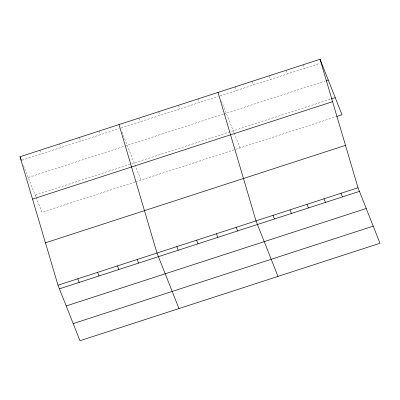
<?xml version="1.0" encoding="UTF-8"?>
<svg xmlns="http://www.w3.org/2000/svg" width="400" height="400" viewBox="0 0 400 400"><rect width="100%" height="100%" fill="white"/><g stroke="black" fill="none" stroke-linecap="round" stroke-linejoin="round"><path stroke-width="0.3" stroke-dasharray="2 1.5" d="M22.015 160.165L119.28 128.57M121.025 128L218.29 96.405M220.04 95.835L319.71 63.46M28.21 177.48L124.31 146.26M124.895 146.07L223.325 114.1M223.905 113.91L325.315 80.965M35.195 195.12L330.545 99.18M135.165 181.975L41.975 212.245L36.1 197.405M135.745 181.785L336.15 116.685M303.035 64.8L304.465 68.41M286.035 70.32L287.465 73.935M269.03 75.845L270.46 79.46M252.03 81.37L253.46 84.98M235.025 86.89L236.455 90.505M221.49 101.165L233.9 132.51M234.125 133.08L240 147.92M198.22 98.845L199.655 102.46M178.42 105.28L179.85 108.89M158.615 111.71L160.05 115.325M138.815 118.145L140.245 121.76M122.025 132.185L140.99 180.085M99.21 131.01L100.64 134.625M79.405 137.44L80.84 141.055M59.605 143.875L61.035 147.49M39.8 150.305L41.235 153.92M23.465 165.49L35.875 196.835"/><path stroke-width="0.6" d="M320.035 59.275L358.025 187.755L380 243.26L79.965 340.725L57.985 285.22L20 156.74L320.035 59.275L342.015 114.78L336.735 116.495M326.49 80.585L328.25 80.015M331.13 98.99L335.235 97.66M32.535 199.135L332.575 101.675M45.45 242.82L345.49 145.355M57.985 285.22L358.025 187.755M59.415 288.83L359.455 191.37M66.195 305.955L366.235 208.49M73.185 323.6L373.22 226.135M341.02 193.275L342.45 196.89M324.02 198.8L325.45 202.415M307.015 204.325L308.45 207.935M290.015 209.845L291.445 213.46M273.015 215.37L274.445 218.98M277.985 276.4L256.01 220.89L218.025 92.415M236.21 227.325L237.64 230.94M216.405 233.755L217.835 237.37M196.605 240.19L198.035 243.805M176.8 246.62L178.23 250.235M178.975 308.56L157 253.055L119.01 124.575M137.195 259.485L138.625 263.1M117.395 265.92L118.825 269.535M97.59 272.35L99.02 275.965M77.79 278.785L79.22 282.4M20 156.74L21.43 160.355"/></g></svg>
